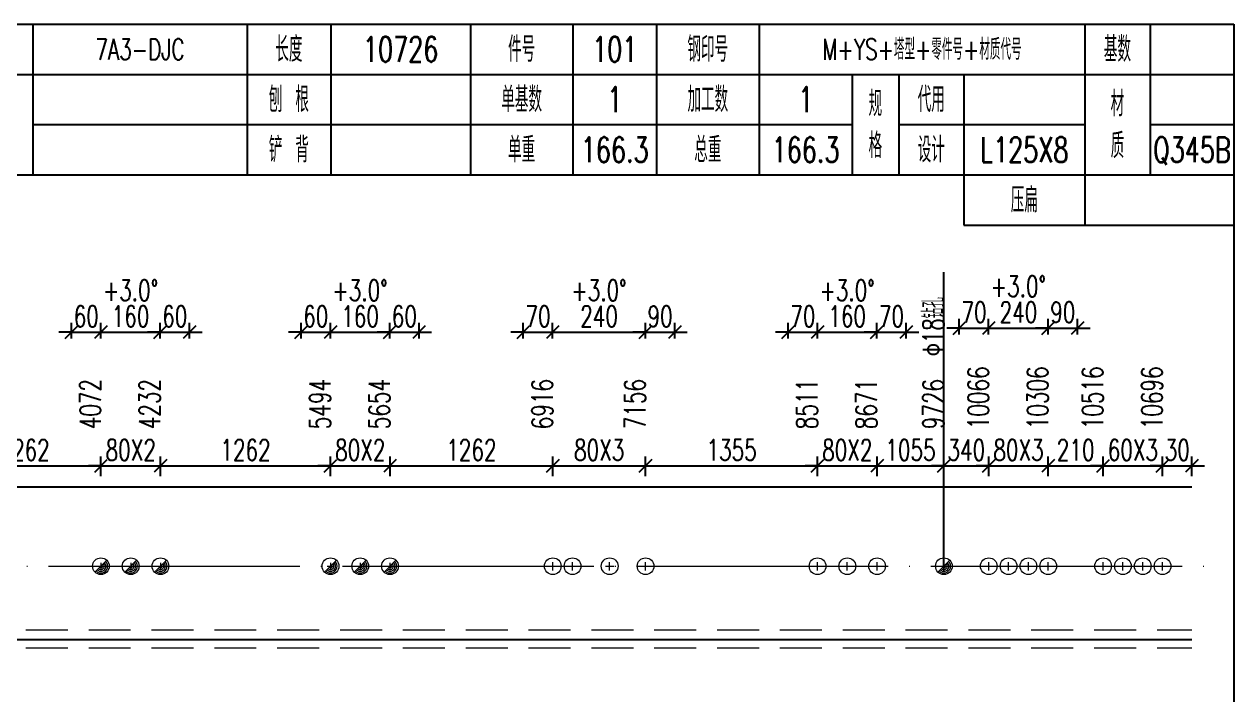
# Model space of a CAD drawing. Header units: millimetres. Extents: x 0 to 40475, y -464 to 165.
# Drawn here: x 105.6 to 250, y 84.9 to 165 of the extents above; entities that cross this region are included whole.
import ezdxf
from ezdxf.enums import TextEntityAlignment as Align

# ---------------------------------------------------------------- set-up
doc = ezdxf.new("R2010")
doc.units = ezdxf.units.MM
doc.header["$LTSCALE"] = 20
doc.header["$PDMODE"] = 1
doc.linetypes.add('DASHDOT2X', pattern=[1.75, 1.5, -0.125, 0, -0.125])
doc.linetypes.add('HIDDEN', pattern=[0.375, 0.25, -0.125])
for name, color, linetype, lineweight in [('1', 7, 'Continuous', 25), ('11', 3, 'Continuous', 13), ('12', 7, 'Continuous', 13), ('2', 1, 'HIDDEN', 13), ('5', 1, 'Continuous', 13), ('7', 2, 'DASHDOT2X', 13)]:
    doc.layers.add(name, color=color, linetype=linetype, lineweight=lineweight)
doc.layers.add('OUTLINE', color=7, linetype='Continuous')
doc.styles.get("Standard").update_dxf_attribs({"font": 'simplex', "width": 0.7, "bigfont": 'gbhzfs.shx'})
doc.styles.add('TITLE_TEXT', font='simplex.shx', dxfattribs={"width": 0.75, "height": 3, "bigfont": 'gbhzfs.shx'})
doc.styles.add('TITLE_TXT', font='simplex.shx', dxfattribs={"width": 0.75, "height": 2.5, "bigfont": 'gbhzfs.shx'})
doc.dimstyles.get("Standard").update_dxf_attribs({"dimtxt": 2.2, "dimasz": 1.5, "dimexe": 1.1, "dimexo": 0, "dimgap": 0.65, "dimtad": 1, "dimzin": 0, "dimdsep": 46, "dimtxsty": 'standard', "dimblk": 'OBLIQUE', "dimblk1": 'OBLIQUE', "dimblk2": 'OBLIQUE', "dimcen": 0.09, "dimadec": 0, "dimazin": 0, "dimtfac": 1, "dimtdec": 1, "dimtix": 1, "dimtmove": 2, "dimatfit": 3, "dimfxl": 0, "dimtolj": 1, "dimtzin": 0, "dimarcsym": 0})

# ---------------------------------------------------------------- blocks, each defined once
blk = doc.blocks.new('JgCard')
for p, q in [((0, 165), (250, 165)), ((106.67, 165), (106.67, 147)), ((132.22, 165), (132.22, 147)), ((142.22, 165), (142.22, 147)), ((158.89, 165), (158.89, 147)), ((171.11, 165), (171.11, 147)), ((181.11, 165), (181.11, 147)), ((193.33, 165), (193.33, 147)), ((232.22, 165), (232.22, 141)), ((240, 165), (240, 147)), ((250, 165), (250, 0)), ((13.33, 159), (250, 159)), ((204.44, 159), (204.44, 147)), ((210, 159), (210, 147)), ((217.78, 159), (217.78, 141)), ((106.67, 153), (204.44, 153)), ((210, 153), (232.22, 153)), ((240, 153), (250, 153)), ((13.33, 147), (250, 147))]:
    blk.add_line(p, q)
blk.add_point((131.67, 91.5))
at = {"layer": 'OUTLINE'}
blk.add_line((217.78, 141), (250, 141), dxfattribs=at)
blk.add_point((245, 156), dxfattribs=at)
at = {"char_height": 3, "attachment_point": 5, "style": 'TITLE_TEXT'}
for s, insert, width in [('长度', (137.22, 162), 10), ('件号', (165, 162), 12.2222), ('钢印号', (187.22, 162), 12.2222), ('基数', (236.11, 162), 7.7778), ('刨 根', (137.22, 156), 10), ('单基数', (165, 156), 12.2222), ('加工数', (187.22, 156), 12.2222), ('代用', (213.89, 156), 7.7778), ('规\\P格', (207.22, 153), 5.5556), ('材\\P质', (236.11, 153), 7.7778), ('铲 背', (137.22, 150), 10), ('单重', (165, 150), 12.2222), ('总重', (187.22, 150), 12.2222), ('设计', (213.89, 150), 7.7778)]:
    blk.add_mtext(s, dxfattribs=dict(at, insert=insert, width=width))
at = {"layer": 'OUTLINE', "insert": (225, 144), "char_height": 3, "width": 14.4444, "attachment_point": 5, "style": 'TITLE_TXT'}
blk.add_mtext('压扁', dxfattribs=at)
blk = doc.blocks.new('M16')
for p, q in [((-0.71, -0.71), (0.71, 0.71)), ((-0.4, 0), (0.4, 0)), ((0, 0.4), (0, -0.4))]:
    blk.add_line(p, q)
blk.add_circle((0, 0), 1)
for radius in [0.8, 0.6, 0.4, 0.2]:
    blk.add_arc((0, 0), radius, 225, 45)
blk = doc.blocks.new('M20')
for p, q in [((-0.5, 0), (0.5, 0)), ((0, -0.5), (0, 0.5))]:
    blk.add_line(p, q)
blk.add_circle((0, 0), 1)
blk = doc.blocks.new('_Oblique')
at = {"color": 0, "linetype": 'ByBlock', "lineweight": -2}
blk.add_line((-0.5, -0.5), (0.5, 0.5), dxfattribs=at)
blk = doc.blocks.new('*D27')
at = {"layer": '11', "color": 0, "lineweight": -2}
for p, q in [((96.55, 111), (96.55, 113.35)), ((114.79, 111), (114.79, 113.35)), ((96.55, 112.25), (114.79, 112.25))]:
    blk.add_line(p, q, dxfattribs=at)
at = {"layer": 'Defpoints', "color": 0}
for p in [(114.79, 112.25), (96.55, 111), (114.79, 111)]:
    blk.add_point(p, dxfattribs=at)
at = {"layer": '11', "color": 0, "lineweight": -2, "xscale": 1.5, "yscale": 1.5, "zscale": 1.5, "rotation": 180}
blk.add_blockref('_Oblique', (96.55, 112.25), dxfattribs=at)
at = {"layer": '11', "color": 0, "lineweight": -2, "xscale": 1.5, "yscale": 1.5, "zscale": 1.5}
blk.add_blockref('_Oblique', (114.79, 112.25), dxfattribs=at)
at = {"layer": '11', "color": 0, "insert": (105.67, 114.15), "char_height": 2.5, "attachment_point": 5}
blk.add_mtext('\\A1;1262', dxfattribs=at)
blk = doc.blocks.new('*D28')
at = {"layer": '11', "color": 0, "lineweight": -2}
for p, q in [((114.79, 111), (114.79, 113.35)), ((121.89, 111), (121.89, 113.35)), ((114.79, 112.25), (113.29, 112.25)), ((114.79, 112.25), (121.89, 112.25)), ((121.89, 112.25), (123.39, 112.25))]:
    blk.add_line(p, q, dxfattribs=at)
at = {"layer": 'Defpoints', "color": 0}
for p in [(121.89, 112.25), (114.79, 111), (121.89, 111)]:
    blk.add_point(p, dxfattribs=at)
at = {"layer": '11', "color": 0, "lineweight": -2, "xscale": 1.5, "yscale": 1.5, "zscale": 1.5}
blk.add_blockref('_Oblique', (114.79, 112.25), dxfattribs=at)
at = {"layer": '11', "color": 0, "lineweight": -2, "xscale": 1.5, "yscale": 1.5, "zscale": 1.5, "rotation": 180}
blk.add_blockref('_Oblique', (121.89, 112.25), dxfattribs=at)
at = {"layer": '11', "color": 0, "insert": (118.34, 114.15), "char_height": 2.5, "attachment_point": 5}
blk.add_mtext('\\A1;80X2', dxfattribs=at)
blk = doc.blocks.new('*D29')
at = {"layer": '11', "color": 0, "lineweight": -2}
for p, q in [((121.89, 111), (121.89, 113.35)), ((142.19, 111), (142.19, 113.35)), ((121.89, 112.25), (142.19, 112.25))]:
    blk.add_line(p, q, dxfattribs=at)
at = {"layer": 'Defpoints', "color": 0}
for p in [(142.19, 112.25), (121.89, 111), (142.19, 111)]:
    blk.add_point(p, dxfattribs=at)
at = {"layer": '11', "color": 0, "lineweight": -2, "xscale": 1.5, "yscale": 1.5, "zscale": 1.5, "rotation": 180}
blk.add_blockref('_Oblique', (121.89, 112.25), dxfattribs=at)
at = {"layer": '11', "color": 0, "lineweight": -2, "xscale": 1.5, "yscale": 1.5, "zscale": 1.5}
blk.add_blockref('_Oblique', (142.19, 112.25), dxfattribs=at)
at = {"layer": '11', "color": 0, "insert": (132.04, 114.15), "char_height": 2.5, "attachment_point": 5}
blk.add_mtext('\\A1;1262', dxfattribs=at)
blk = doc.blocks.new('*D30')
at = {"layer": '11', "color": 0, "lineweight": -2}
for p, q in [((142.19, 111), (142.19, 113.35)), ((149.29, 111), (149.29, 113.35)), ((142.19, 112.25), (140.69, 112.25)), ((142.19, 112.25), (149.29, 112.25)), ((149.29, 112.25), (150.79, 112.25))]:
    blk.add_line(p, q, dxfattribs=at)
at = {"layer": 'Defpoints', "color": 0}
for p in [(149.29, 112.25), (142.19, 111), (149.29, 111)]:
    blk.add_point(p, dxfattribs=at)
at = {"layer": '11', "color": 0, "lineweight": -2, "xscale": 1.5, "yscale": 1.5, "zscale": 1.5}
blk.add_blockref('_Oblique', (142.19, 112.25), dxfattribs=at)
at = {"layer": '11', "color": 0, "lineweight": -2, "xscale": 1.5, "yscale": 1.5, "zscale": 1.5, "rotation": 180}
blk.add_blockref('_Oblique', (149.29, 112.25), dxfattribs=at)
at = {"layer": '11', "color": 0, "insert": (145.74, 114.15), "char_height": 2.5, "attachment_point": 5}
blk.add_mtext('\\A1;80X2', dxfattribs=at)
blk = doc.blocks.new('*D31')
at = {"layer": '11', "color": 0, "lineweight": -2}
for p, q in [((149.29, 111), (149.29, 113.35)), ((168.71, 111), (168.71, 113.35)), ((149.29, 112.25), (168.71, 112.25))]:
    blk.add_line(p, q, dxfattribs=at)
at = {"layer": 'Defpoints', "color": 0}
for p in [(168.71, 112.25), (149.29, 111), (168.71, 111)]:
    blk.add_point(p, dxfattribs=at)
at = {"layer": '11', "color": 0, "lineweight": -2, "xscale": 1.5, "yscale": 1.5, "zscale": 1.5, "rotation": 180}
blk.add_blockref('_Oblique', (149.29, 112.25), dxfattribs=at)
at = {"layer": '11', "color": 0, "lineweight": -2, "xscale": 1.5, "yscale": 1.5, "zscale": 1.5}
blk.add_blockref('_Oblique', (168.71, 112.25), dxfattribs=at)
at = {"layer": '11', "color": 0, "insert": (159, 114.15), "char_height": 2.5, "attachment_point": 5}
blk.add_mtext('\\A1;1262', dxfattribs=at)
blk = doc.blocks.new('*D32')
at = {"layer": '11', "color": 0, "lineweight": -2}
for p, q in [((168.71, 111), (168.71, 113.35)), ((179.79, 111), (179.79, 113.35)), ((168.71, 112.25), (179.79, 112.25))]:
    blk.add_line(p, q, dxfattribs=at)
at = {"layer": 'Defpoints', "color": 0}
for p in [(179.79, 112.25), (168.71, 111), (179.79, 111)]:
    blk.add_point(p, dxfattribs=at)
at = {"layer": '11', "color": 0, "lineweight": -2, "xscale": 1.5, "yscale": 1.5, "zscale": 1.5, "rotation": 180}
blk.add_blockref('_Oblique', (168.71, 112.25), dxfattribs=at)
at = {"layer": '11', "color": 0, "lineweight": -2, "xscale": 1.5, "yscale": 1.5, "zscale": 1.5}
blk.add_blockref('_Oblique', (179.79, 112.25), dxfattribs=at)
at = {"layer": '11', "color": 0, "insert": (174.25, 114.15), "char_height": 2.5, "attachment_point": 5}
blk.add_mtext('\\A1;80X3', dxfattribs=at)
blk = doc.blocks.new('*D33')
at = {"layer": '11', "color": 0, "lineweight": -2}
for p, q in [((179.79, 111), (179.79, 113.35)), ((200.32, 111), (200.32, 113.35)), ((179.79, 112.25), (200.32, 112.25))]:
    blk.add_line(p, q, dxfattribs=at)
at = {"layer": 'Defpoints', "color": 0}
for p in [(200.32, 112.25), (179.79, 111), (200.32, 111)]:
    blk.add_point(p, dxfattribs=at)
at = {"layer": '11', "color": 0, "lineweight": -2, "xscale": 1.5, "yscale": 1.5, "zscale": 1.5, "rotation": 180}
blk.add_blockref('_Oblique', (179.79, 112.25), dxfattribs=at)
at = {"layer": '11', "color": 0, "lineweight": -2, "xscale": 1.5, "yscale": 1.5, "zscale": 1.5}
blk.add_blockref('_Oblique', (200.32, 112.25), dxfattribs=at)
at = {"layer": '11', "color": 0, "insert": (190.06, 114.15), "char_height": 2.5, "attachment_point": 5}
blk.add_mtext('\\A1;1355', dxfattribs=at)
blk = doc.blocks.new('*D34')
at = {"layer": '11', "color": 0, "lineweight": -2}
for p, q in [((200.32, 111), (200.32, 113.35)), ((207.42, 111), (207.42, 113.35)), ((200.32, 112.25), (198.82, 112.25)), ((200.32, 112.25), (207.42, 112.25)), ((207.42, 112.25), (208.92, 112.25))]:
    blk.add_line(p, q, dxfattribs=at)
at = {"layer": 'Defpoints', "color": 0}
for p in [(207.42, 112.25), (200.32, 111), (207.42, 111)]:
    blk.add_point(p, dxfattribs=at)
at = {"layer": '11', "color": 0, "lineweight": -2, "xscale": 1.5, "yscale": 1.5, "zscale": 1.5}
blk.add_blockref('_Oblique', (200.32, 112.25), dxfattribs=at)
at = {"layer": '11', "color": 0, "lineweight": -2, "xscale": 1.5, "yscale": 1.5, "zscale": 1.5, "rotation": 180}
blk.add_blockref('_Oblique', (207.42, 112.25), dxfattribs=at)
at = {"layer": '11', "color": 0, "insert": (203.87, 114.15), "char_height": 2.5, "attachment_point": 5}
blk.add_mtext('\\A1;80X2', dxfattribs=at)
blk = doc.blocks.new('*D35')
at = {"layer": '11', "color": 0, "lineweight": -2}
for p, q in [((207.42, 111), (207.42, 113.35)), ((215.4, 111), (215.4, 113.35)), ((207.42, 112.25), (215.4, 112.25))]:
    blk.add_line(p, q, dxfattribs=at)
at = {"layer": 'Defpoints', "color": 0}
for p in [(215.4, 112.25), (207.42, 111), (215.4, 111)]:
    blk.add_point(p, dxfattribs=at)
at = {"layer": '11', "color": 0, "lineweight": -2, "xscale": 1.5, "yscale": 1.5, "zscale": 1.5, "rotation": 180}
blk.add_blockref('_Oblique', (207.42, 112.25), dxfattribs=at)
at = {"layer": '11', "color": 0, "lineweight": -2, "xscale": 1.5, "yscale": 1.5, "zscale": 1.5}
blk.add_blockref('_Oblique', (215.4, 112.25), dxfattribs=at)
at = {"layer": '11', "color": 0, "insert": (211.41, 114.15), "char_height": 2.5, "attachment_point": 5}
blk.add_mtext('\\A1;1055', dxfattribs=at)
blk = doc.blocks.new('*D36')
at = {"layer": '11', "color": 0, "lineweight": -2}
for p, q in [((215.4, 111), (215.4, 113.35)), ((220.75, 111), (220.75, 113.35)), ((215.4, 112.25), (213.9, 112.25)), ((215.4, 112.25), (220.75, 112.25)), ((220.75, 112.25), (222.25, 112.25))]:
    blk.add_line(p, q, dxfattribs=at)
at = {"layer": 'Defpoints', "color": 0}
for p in [(220.75, 112.25), (215.4, 111), (220.75, 111)]:
    blk.add_point(p, dxfattribs=at)
at = {"layer": '11', "color": 0, "lineweight": -2, "xscale": 1.5, "yscale": 1.5, "zscale": 1.5}
blk.add_blockref('_Oblique', (215.4, 112.25), dxfattribs=at)
at = {"layer": '11', "color": 0, "lineweight": -2, "xscale": 1.5, "yscale": 1.5, "zscale": 1.5, "rotation": 180}
blk.add_blockref('_Oblique', (220.75, 112.25), dxfattribs=at)
at = {"layer": '11', "color": 0, "insert": (218.075, 114.15), "char_height": 2.5, "attachment_point": 5}
blk.add_mtext('\\A1;340', dxfattribs=at)
blk = doc.blocks.new('*D37')
at = {"layer": '11', "color": 0, "lineweight": -2}
for p, q in [((220.75, 111), (220.75, 113.35)), ((227.85, 111), (227.85, 113.35)), ((220.75, 112.25), (219.25, 112.25)), ((220.75, 112.25), (227.85, 112.25)), ((227.85, 112.25), (229.35, 112.25))]:
    blk.add_line(p, q, dxfattribs=at)
at = {"layer": 'Defpoints', "color": 0}
for p in [(227.85, 112.25), (220.75, 111), (227.85, 111)]:
    blk.add_point(p, dxfattribs=at)
at = {"layer": '11', "color": 0, "lineweight": -2, "xscale": 1.5, "yscale": 1.5, "zscale": 1.5}
blk.add_blockref('_Oblique', (220.75, 112.25), dxfattribs=at)
at = {"layer": '11', "color": 0, "lineweight": -2, "xscale": 1.5, "yscale": 1.5, "zscale": 1.5, "rotation": 180}
blk.add_blockref('_Oblique', (227.85, 112.25), dxfattribs=at)
at = {"layer": '11', "color": 0, "insert": (224.3, 114.15), "char_height": 2.5, "attachment_point": 5}
blk.add_mtext('\\A1;80X3', dxfattribs=at)
blk = doc.blocks.new('*D38')
at = {"layer": '11', "color": 0, "lineweight": -2}
for p, q in [((227.85, 111), (227.85, 113.35)), ((234.4, 111), (234.4, 113.35)), ((227.85, 112.25), (234.4, 112.25))]:
    blk.add_line(p, q, dxfattribs=at)
at = {"layer": 'Defpoints', "color": 0}
for p in [(234.4, 112.25), (227.85, 111), (234.4, 111)]:
    blk.add_point(p, dxfattribs=at)
at = {"layer": '11', "color": 0, "lineweight": -2, "xscale": 1.5, "yscale": 1.5, "zscale": 1.5, "rotation": 180}
blk.add_blockref('_Oblique', (227.85, 112.25), dxfattribs=at)
at = {"layer": '11', "color": 0, "lineweight": -2, "xscale": 1.5, "yscale": 1.5, "zscale": 1.5}
blk.add_blockref('_Oblique', (234.4, 112.25), dxfattribs=at)
at = {"layer": '11', "color": 0, "insert": (231.125, 114.15), "char_height": 2.5, "attachment_point": 5}
blk.add_mtext('\\A1;210', dxfattribs=at)
blk = doc.blocks.new('*D39')
at = {"layer": '11', "color": 0, "lineweight": -2}
for p, q in [((234.4, 111), (234.4, 113.35)), ((241.5, 111), (241.5, 113.35)), ((234.4, 112.25), (232.9, 112.25)), ((234.4, 112.25), (241.5, 112.25)), ((241.5, 112.25), (243, 112.25))]:
    blk.add_line(p, q, dxfattribs=at)
at = {"layer": 'Defpoints', "color": 0}
for p in [(241.5, 112.25), (234.4, 111), (241.5, 111)]:
    blk.add_point(p, dxfattribs=at)
at = {"layer": '11', "color": 0, "lineweight": -2, "xscale": 1.5, "yscale": 1.5, "zscale": 1.5}
blk.add_blockref('_Oblique', (234.4, 112.25), dxfattribs=at)
at = {"layer": '11', "color": 0, "lineweight": -2, "xscale": 1.5, "yscale": 1.5, "zscale": 1.5, "rotation": 180}
blk.add_blockref('_Oblique', (241.5, 112.25), dxfattribs=at)
at = {"layer": '11', "color": 0, "insert": (237.95, 114.15), "char_height": 2.5, "attachment_point": 5}
blk.add_mtext('\\A1;60X3', dxfattribs=at)
blk = doc.blocks.new('*D40')
at = {"layer": '11', "color": 0, "lineweight": -2}
for p, q in [((241.5, 111), (241.5, 113.35)), ((245, 111), (245, 113.35)), ((241.5, 112.25), (240, 112.25)), ((241.5, 112.25), (245, 112.25)), ((245, 112.25), (246.5, 112.25))]:
    blk.add_line(p, q, dxfattribs=at)
at = {"layer": 'Defpoints', "color": 0}
for p in [(245, 112.25), (241.5, 111), (245, 111)]:
    blk.add_point(p, dxfattribs=at)
at = {"layer": '11', "color": 0, "lineweight": -2, "xscale": 1.5, "yscale": 1.5, "zscale": 1.5}
blk.add_blockref('_Oblique', (241.5, 112.25), dxfattribs=at)
at = {"layer": '11', "color": 0, "lineweight": -2, "xscale": 1.5, "yscale": 1.5, "zscale": 1.5, "rotation": 180}
blk.add_blockref('_Oblique', (245, 112.25), dxfattribs=at)
at = {"layer": '11', "color": 0, "insert": (243.25, 114.15), "char_height": 2.5, "attachment_point": 5}
blk.add_mtext('\\A1;30', dxfattribs=at)
blk = doc.blocks.new('*D55')
at = {"layer": '1', "color": 0, "lineweight": -2}
for p, q in [((111.28, 127.47), (111.28, 129.32)), ((114.78, 127.47), (114.78, 129.32)), ((111.28, 128.22), (109.78, 128.22)), ((111.28, 128.22), (114.78, 128.22)), ((114.78, 128.22), (116.28, 128.22))]:
    blk.add_line(p, q, dxfattribs=at)
at = {"layer": 'Defpoints', "color": 0}
for p in [(111.28, 127.47), (114.78, 128.22), (114.78, 127.47)]:
    blk.add_point(p, dxfattribs=at)
at = {"layer": '1', "color": 0, "lineweight": -2, "xscale": 1.5, "yscale": 1.5, "zscale": 1.5}
blk.add_blockref('_Oblique', (111.28, 128.22), dxfattribs=at)
at = {"layer": '1', "color": 0, "lineweight": -2, "xscale": 1.5, "yscale": 1.5, "zscale": 1.5, "rotation": 180}
blk.add_blockref('_Oblique', (114.78, 128.22), dxfattribs=at)
at = {"layer": '1', "color": 0, "insert": (113.03, 130.12), "char_height": 2.5, "attachment_point": 5}
blk.add_mtext('\\A1;60', dxfattribs=at)
blk = doc.blocks.new('*D56')
at = {"layer": '1', "color": 0, "lineweight": -2}
for p, q in [((114.78, 127.47), (114.78, 129.32)), ((121.85, 127.47), (121.85, 129.32)), ((114.78, 128.22), (121.85, 128.22))]:
    blk.add_line(p, q, dxfattribs=at)
at = {"layer": 'Defpoints', "color": 0}
for p in [(114.78, 127.47), (121.85, 128.22), (121.85, 127.47)]:
    blk.add_point(p, dxfattribs=at)
at = {"layer": '1', "color": 0, "lineweight": -2, "xscale": 1.5, "yscale": 1.5, "zscale": 1.5, "rotation": 180}
blk.add_blockref('_Oblique', (114.78, 128.22), dxfattribs=at)
at = {"layer": '1', "color": 0, "lineweight": -2, "xscale": 1.5, "yscale": 1.5, "zscale": 1.5}
blk.add_blockref('_Oblique', (121.85, 128.22), dxfattribs=at)
at = {"layer": '1', "color": 0, "insert": (118.32, 130.12), "char_height": 2.5, "attachment_point": 5}
blk.add_mtext('\\A1;160', dxfattribs=at)
blk = doc.blocks.new('*D57')
at = {"layer": '1', "color": 0, "lineweight": -2}
for p, q in [((121.85, 127.47), (121.85, 129.32)), ((125.35, 127.47), (125.35, 129.32)), ((121.85, 128.22), (120.35, 128.22)), ((121.85, 128.22), (125.35, 128.22)), ((125.35, 128.22), (126.85, 128.22))]:
    blk.add_line(p, q, dxfattribs=at)
at = {"layer": 'Defpoints', "color": 0}
for p in [(121.85, 127.47), (125.35, 128.22), (125.35, 127.47)]:
    blk.add_point(p, dxfattribs=at)
at = {"layer": '1', "color": 0, "lineweight": -2, "xscale": 1.5, "yscale": 1.5, "zscale": 1.5}
blk.add_blockref('_Oblique', (121.85, 128.22), dxfattribs=at)
at = {"layer": '1', "color": 0, "lineweight": -2, "xscale": 1.5, "yscale": 1.5, "zscale": 1.5, "rotation": 180}
blk.add_blockref('_Oblique', (125.35, 128.22), dxfattribs=at)
at = {"layer": '1', "color": 0, "insert": (123.6, 130.12), "char_height": 2.5, "attachment_point": 5}
blk.add_mtext('\\A1;60', dxfattribs=at)
blk = doc.blocks.new('*D58')
at = {"layer": '1', "color": 0, "lineweight": -2}
for p, q in [((138.68, 127.47), (138.68, 129.32)), ((142.18, 127.47), (142.18, 129.32)), ((138.68, 128.22), (137.18, 128.22)), ((138.68, 128.22), (142.18, 128.22)), ((142.18, 128.22), (143.68, 128.22))]:
    blk.add_line(p, q, dxfattribs=at)
at = {"layer": 'Defpoints', "color": 0}
for p in [(138.68, 127.47), (142.18, 128.22), (142.18, 127.47)]:
    blk.add_point(p, dxfattribs=at)
at = {"layer": '1', "color": 0, "lineweight": -2, "xscale": 1.5, "yscale": 1.5, "zscale": 1.5}
blk.add_blockref('_Oblique', (138.68, 128.22), dxfattribs=at)
at = {"layer": '1', "color": 0, "lineweight": -2, "xscale": 1.5, "yscale": 1.5, "zscale": 1.5, "rotation": 180}
blk.add_blockref('_Oblique', (142.18, 128.22), dxfattribs=at)
at = {"layer": '1', "color": 0, "insert": (140.43, 130.12), "char_height": 2.5, "attachment_point": 5}
blk.add_mtext('\\A1;60', dxfattribs=at)
blk = doc.blocks.new('*D59')
at = {"layer": '1', "color": 0, "lineweight": -2}
for p, q in [((142.18, 127.47), (142.18, 129.32)), ((149.25, 127.47), (149.25, 129.32)), ((142.18, 128.22), (149.25, 128.22))]:
    blk.add_line(p, q, dxfattribs=at)
at = {"layer": 'Defpoints', "color": 0}
for p in [(142.18, 127.47), (149.25, 128.22), (149.25, 127.47)]:
    blk.add_point(p, dxfattribs=at)
at = {"layer": '1', "color": 0, "lineweight": -2, "xscale": 1.5, "yscale": 1.5, "zscale": 1.5, "rotation": 180}
blk.add_blockref('_Oblique', (142.18, 128.22), dxfattribs=at)
at = {"layer": '1', "color": 0, "lineweight": -2, "xscale": 1.5, "yscale": 1.5, "zscale": 1.5}
blk.add_blockref('_Oblique', (149.25, 128.22), dxfattribs=at)
at = {"layer": '1', "color": 0, "insert": (145.72, 130.12), "char_height": 2.5, "attachment_point": 5}
blk.add_mtext('\\A1;160', dxfattribs=at)
blk = doc.blocks.new('*D60')
at = {"layer": '1', "color": 0, "lineweight": -2}
for p, q in [((149.25, 127.47), (149.25, 129.32)), ((152.75, 127.47), (152.75, 129.32)), ((149.25, 128.22), (147.75, 128.22)), ((149.25, 128.22), (152.75, 128.22)), ((152.75, 128.22), (154.25, 128.22))]:
    blk.add_line(p, q, dxfattribs=at)
at = {"layer": 'Defpoints', "color": 0}
for p in [(149.25, 127.47), (152.75, 128.22), (152.75, 127.47)]:
    blk.add_point(p, dxfattribs=at)
at = {"layer": '1', "color": 0, "lineweight": -2, "xscale": 1.5, "yscale": 1.5, "zscale": 1.5}
blk.add_blockref('_Oblique', (149.25, 128.22), dxfattribs=at)
at = {"layer": '1', "color": 0, "lineweight": -2, "xscale": 1.5, "yscale": 1.5, "zscale": 1.5, "rotation": 180}
blk.add_blockref('_Oblique', (152.75, 128.22), dxfattribs=at)
at = {"layer": '1', "color": 0, "insert": (151, 130.12), "char_height": 2.5, "attachment_point": 5}
blk.add_mtext('\\A1;60', dxfattribs=at)
blk = doc.blocks.new('*D61')
at = {"layer": '1', "color": 0, "lineweight": -2}
for p, q in [((165.2, 127.47), (165.2, 129.32)), ((168.7, 127.47), (168.7, 129.32)), ((165.2, 128.22), (163.7, 128.22)), ((165.2, 128.22), (168.7, 128.22)), ((168.7, 128.22), (170.2, 128.22))]:
    blk.add_line(p, q, dxfattribs=at)
at = {"layer": 'Defpoints', "color": 0}
for p in [(165.2, 127.47), (168.7, 128.22), (168.7, 127.47)]:
    blk.add_point(p, dxfattribs=at)
at = {"layer": '1', "color": 0, "lineweight": -2, "xscale": 1.5, "yscale": 1.5, "zscale": 1.5}
blk.add_blockref('_Oblique', (165.2, 128.22), dxfattribs=at)
at = {"layer": '1', "color": 0, "lineweight": -2, "xscale": 1.5, "yscale": 1.5, "zscale": 1.5, "rotation": 180}
blk.add_blockref('_Oblique', (168.7, 128.22), dxfattribs=at)
at = {"layer": '1', "color": 0, "insert": (166.95, 130.12), "char_height": 2.5, "attachment_point": 5}
blk.add_mtext('\\A1;70', dxfattribs=at)
blk = doc.blocks.new('*D62')
at = {"layer": '1', "color": 0, "lineweight": -2}
for p, q in [((168.7, 127.47), (168.7, 129.32)), ((179.77, 127.47), (179.77, 129.32)), ((168.7, 128.22), (179.77, 128.22))]:
    blk.add_line(p, q, dxfattribs=at)
at = {"layer": 'Defpoints', "color": 0}
for p in [(168.7, 127.47), (179.77, 128.22), (179.77, 127.47)]:
    blk.add_point(p, dxfattribs=at)
at = {"layer": '1', "color": 0, "lineweight": -2, "xscale": 1.5, "yscale": 1.5, "zscale": 1.5, "rotation": 180}
blk.add_blockref('_Oblique', (168.7, 128.22), dxfattribs=at)
at = {"layer": '1', "color": 0, "lineweight": -2, "xscale": 1.5, "yscale": 1.5, "zscale": 1.5}
blk.add_blockref('_Oblique', (179.77, 128.22), dxfattribs=at)
at = {"layer": '1', "color": 0, "insert": (174.24, 130.12), "char_height": 2.5, "attachment_point": 5}
blk.add_mtext('\\A1;240', dxfattribs=at)
blk = doc.blocks.new('*D63')
at = {"layer": '1', "color": 0, "lineweight": -2}
for p, q in [((179.77, 127.47), (179.77, 129.32)), ((183.27, 127.47), (183.27, 129.32)), ((179.77, 128.22), (178.27, 128.22)), ((179.77, 128.22), (183.27, 128.22)), ((183.27, 128.22), (184.77, 128.22))]:
    blk.add_line(p, q, dxfattribs=at)
at = {"layer": 'Defpoints', "color": 0}
for p in [(179.77, 127.47), (183.27, 128.22), (183.27, 127.47)]:
    blk.add_point(p, dxfattribs=at)
at = {"layer": '1', "color": 0, "lineweight": -2, "xscale": 1.5, "yscale": 1.5, "zscale": 1.5}
blk.add_blockref('_Oblique', (179.77, 128.22), dxfattribs=at)
at = {"layer": '1', "color": 0, "lineweight": -2, "xscale": 1.5, "yscale": 1.5, "zscale": 1.5, "rotation": 180}
blk.add_blockref('_Oblique', (183.27, 128.22), dxfattribs=at)
at = {"layer": '1', "color": 0, "insert": (181.52, 130.12), "char_height": 2.5, "attachment_point": 5}
blk.add_mtext('\\A1;90', dxfattribs=at)
blk = doc.blocks.new('*D64')
at = {"layer": '1', "color": 0, "lineweight": -2}
for p, q in [((196.81, 127.47), (196.81, 129.32)), ((200.31, 127.47), (200.31, 129.32)), ((196.81, 128.22), (195.31, 128.22)), ((196.81, 128.22), (200.31, 128.22)), ((200.31, 128.22), (201.81, 128.22))]:
    blk.add_line(p, q, dxfattribs=at)
at = {"layer": 'Defpoints', "color": 0}
for p in [(196.81, 127.47), (200.31, 128.22), (200.31, 127.47)]:
    blk.add_point(p, dxfattribs=at)
at = {"layer": '1', "color": 0, "lineweight": -2, "xscale": 1.5, "yscale": 1.5, "zscale": 1.5}
blk.add_blockref('_Oblique', (196.81, 128.22), dxfattribs=at)
at = {"layer": '1', "color": 0, "lineweight": -2, "xscale": 1.5, "yscale": 1.5, "zscale": 1.5, "rotation": 180}
blk.add_blockref('_Oblique', (200.31, 128.22), dxfattribs=at)
at = {"layer": '1', "color": 0, "insert": (198.56, 130.12), "char_height": 2.5, "attachment_point": 5}
blk.add_mtext('\\A1;70', dxfattribs=at)
blk = doc.blocks.new('*D65')
at = {"layer": '1', "color": 0, "lineweight": -2}
for p, q in [((200.31, 127.47), (200.31, 129.32)), ((207.39, 127.47), (207.39, 129.32)), ((200.31, 128.22), (207.39, 128.22))]:
    blk.add_line(p, q, dxfattribs=at)
at = {"layer": 'Defpoints', "color": 0}
for p in [(200.31, 127.47), (207.39, 128.22), (207.39, 127.47)]:
    blk.add_point(p, dxfattribs=at)
at = {"layer": '1', "color": 0, "lineweight": -2, "xscale": 1.5, "yscale": 1.5, "zscale": 1.5, "rotation": 180}
blk.add_blockref('_Oblique', (200.31, 128.22), dxfattribs=at)
at = {"layer": '1', "color": 0, "lineweight": -2, "xscale": 1.5, "yscale": 1.5, "zscale": 1.5}
blk.add_blockref('_Oblique', (207.39, 128.22), dxfattribs=at)
at = {"layer": '1', "color": 0, "insert": (203.85, 130.12), "char_height": 2.5, "attachment_point": 5}
blk.add_mtext('\\A1;160', dxfattribs=at)
blk = doc.blocks.new('*D66')
at = {"layer": '1', "color": 0, "lineweight": -2}
for p, q in [((207.39, 127.47), (207.39, 129.32)), ((210.89, 127.47), (210.89, 129.32)), ((207.39, 128.22), (205.89, 128.22)), ((207.39, 128.22), (210.89, 128.22)), ((210.89, 128.22), (212.39, 128.22))]:
    blk.add_line(p, q, dxfattribs=at)
at = {"layer": 'Defpoints', "color": 0}
for p in [(207.39, 127.47), (210.89, 128.22), (210.89, 127.47)]:
    blk.add_point(p, dxfattribs=at)
at = {"layer": '1', "color": 0, "lineweight": -2, "xscale": 1.5, "yscale": 1.5, "zscale": 1.5}
blk.add_blockref('_Oblique', (207.39, 128.22), dxfattribs=at)
at = {"layer": '1', "color": 0, "lineweight": -2, "xscale": 1.5, "yscale": 1.5, "zscale": 1.5, "rotation": 180}
blk.add_blockref('_Oblique', (210.89, 128.22), dxfattribs=at)
at = {"layer": '1', "color": 0, "insert": (209.14, 130.12), "char_height": 2.5, "attachment_point": 5}
blk.add_mtext('\\A1;70', dxfattribs=at)
blk = doc.blocks.new('*D67')
at = {"layer": '1', "color": 0, "lineweight": -2}
for p, q in [((217.24, 128.7), (215.74, 128.7)), ((217.24, 127.95), (217.24, 129.8)), ((217.24, 128.7), (220.74, 128.7)), ((220.74, 127.95), (220.74, 129.8)), ((220.74, 128.7), (222.24, 128.7))]:
    blk.add_line(p, q, dxfattribs=at)
at = {"layer": 'Defpoints', "color": 0}
for p in [(220.74, 128.7), (217.24, 127.95), (220.74, 127.95)]:
    blk.add_point(p, dxfattribs=at)
at = {"layer": '1', "color": 0, "lineweight": -2, "xscale": 1.5, "yscale": 1.5, "zscale": 1.5}
blk.add_blockref('_Oblique', (217.24, 128.7), dxfattribs=at)
at = {"layer": '1', "color": 0, "lineweight": -2, "xscale": 1.5, "yscale": 1.5, "zscale": 1.5, "rotation": 180}
blk.add_blockref('_Oblique', (220.74, 128.7), dxfattribs=at)
at = {"layer": '1', "color": 0, "insert": (218.99, 130.6), "char_height": 2.5, "attachment_point": 5}
blk.add_mtext('\\A1;70', dxfattribs=at)
blk = doc.blocks.new('*D68')
at = {"layer": '1', "color": 0, "lineweight": -2}
for p, q in [((220.74, 127.95), (220.74, 129.8)), ((220.74, 128.7), (227.84, 128.7)), ((227.84, 127.95), (227.84, 129.8))]:
    blk.add_line(p, q, dxfattribs=at)
at = {"layer": 'Defpoints', "color": 0}
for p in [(227.84, 128.7), (220.74, 127.95), (227.84, 127.95)]:
    blk.add_point(p, dxfattribs=at)
at = {"layer": '1', "color": 0, "lineweight": -2, "xscale": 1.5, "yscale": 1.5, "zscale": 1.5, "rotation": 180}
blk.add_blockref('_Oblique', (220.74, 128.7), dxfattribs=at)
at = {"layer": '1', "color": 0, "lineweight": -2, "xscale": 1.5, "yscale": 1.5, "zscale": 1.5}
blk.add_blockref('_Oblique', (227.84, 128.7), dxfattribs=at)
at = {"layer": '1', "color": 0, "insert": (224.29, 130.6), "char_height": 2.5, "attachment_point": 5}
blk.add_mtext('\\A1;240', dxfattribs=at)
blk = doc.blocks.new('*D69')
at = {"layer": '1', "color": 0, "lineweight": -2}
for p, q in [((227.84, 128.7), (226.34, 128.7)), ((227.84, 127.95), (227.84, 129.8)), ((227.84, 128.7), (231.34, 128.7)), ((231.34, 127.95), (231.34, 129.8)), ((231.34, 128.7), (232.84, 128.7))]:
    blk.add_line(p, q, dxfattribs=at)
at = {"layer": 'Defpoints', "color": 0}
for p in [(231.34, 128.7), (227.84, 127.95), (231.34, 127.95)]:
    blk.add_point(p, dxfattribs=at)
at = {"layer": '1', "color": 0, "lineweight": -2, "xscale": 1.5, "yscale": 1.5, "zscale": 1.5}
blk.add_blockref('_Oblique', (227.84, 128.7), dxfattribs=at)
at = {"layer": '1', "color": 0, "lineweight": -2, "xscale": 1.5, "yscale": 1.5, "zscale": 1.5, "rotation": 180}
blk.add_blockref('_Oblique', (231.34, 128.7), dxfattribs=at)
at = {"layer": '1', "color": 0, "insert": (229.59, 130.6), "char_height": 2.5, "attachment_point": 5}
blk.add_mtext('\\A1;90', dxfattribs=at)

msp = doc.modelspace()

# ---------------------------------------------------------------- linework, layer by layer
at = {"layer": '1'}
for p, q in [((215.4, 100.26), (215.4, 135.375)), ((38.333, 109.75), (245, 109.75)), ((38.333, 91.5), (245, 91.5))]:
    msp.add_line(p, q, dxfattribs=at)
at = {"layer": '2'}
for p, q in [((38.333, 92.668), (245, 92.668)), ((38.333, 90.5), (245, 90.5))]:
    msp.add_line(p, q, dxfattribs=at)
at = {"layer": '5'}
for p, q in [((214.9, 100.26), (215.9, 100.26)), ((215.4, 99.76), (215.4, 100.76))]:
    msp.add_line(p, q, dxfattribs=at)
msp.add_circle((215.4, 100.26), 1, dxfattribs=at)
at = {"layer": '7'}
msp.add_line((38.333, 100.26), (246.5, 100.26), dxfattribs=at)

# ---------------------------------------------------------------- block references
at = {"layer": '1'}
msp.add_blockref('JgCard', (0, 0), dxfattribs=at)
at = {"layer": '5'}
for name, p in [('M16', (114.787, 100.26)), ('M16', (118.337, 100.26)), ('M16', (121.887, 100.26)), ('M16', (142.187, 100.26)), ('M16', (145.737, 100.26)), ('M16', (149.287, 100.26)), ('M20', (168.712, 100.26)), ('M20', (171.078, 100.26)), ('M20', (175.504, 100.26)), ('M20', (179.794, 100.26)), ('M20', (200.32, 100.26)), ('M20', (203.87, 100.26)), ('M20', (207.42, 100.26)), ('M16', (215.4, 100.26)), ('M20', (220.75, 100.26)), ('M20', (223.117, 100.26)), ('M20', (225.483, 100.26)), ('M20', (227.85, 100.26)), ('M20', (234.4, 100.26)), ('M20', (236.767, 100.26)), ('M20', (239.133, 100.26)), ('M20', (241.5, 100.26))]:
    msp.add_blockref(name, p, dxfattribs=at)

# ---------------------------------------------------------------- texts
at = {"layer": '1', "width": 0.7}
for s, height, p in [('7A3-DJC', 2.5, (119.444, 162)), ('10726', 3, (150.556, 162)), ('101', 3, (176.111, 162)), ('M+YS+塔型+零件号+材质代号', 2.5, (212.778, 162)), ('1', 3, (176.111, 156)), ('1', 3, (198.889, 156)), ('166.3', 3, (176.111, 150)), ('166.3', 3, (198.889, 150)), ('L125X8', 3, (225, 150)), ('Q345B', 3, (245, 150))]:
    msp.add_text(s, height=height, dxfattribs=at).set_placement(p, align=Align.MIDDLE_CENTER)
for p in [(118.317, 134.469), (145.717, 134.469), (174.239, 134.469), (203.851, 134.469), (224.293, 134.945)]:
    msp.add_text('+3.0°', height=2.5, dxfattribs=at).set_placement(p, align=Align.TOP_CENTER)
for s, p in [('10066', (220.743, 116.625)), ('10306', (227.843, 116.625)), ('10516', (234.391, 116.625)), ('10696', (241.491, 116.625)), ('4072', (114.78, 116.625)), ('4232', (121.855, 116.625)), ('5494', (142.179, 116.625)), ('5654', (149.255, 116.625)), ('6916', (168.705, 116.625)), ('7156', (179.773, 116.625)), ('8511', (200.313, 116.625)), ('8671', (207.388, 116.625)), ('9726', (215.396, 116.625))]:
    msp.add_text(s, height=2.5, rotation=90, dxfattribs=at).set_placement(p)
at = {"layer": '12', "width": 0.7}
msp.add_text('Φ18钻孔', height=2.5, rotation=90, dxfattribs=at).set_placement((215.4, 125.375))

# ---------------------------------------------------------------- dimensions: what is measured, and where the dimension line sits
at = {"layer": '1'}
for base, p1, p2, text, picture, middle in [((114.78, 128.219), (111.28, 127.469), (114.78, 127.469), '60', '*D55', (113.03, 130.119)), ((121.855, 128.219), (114.78, 127.469), (121.855, 127.469), '160', '*D56', (118.317, 130.119)), ((125.355, 128.219), (121.855, 127.469), (125.355, 127.469), '60', '*D57', (123.605, 130.119)), ((142.179, 128.219), (138.679, 127.469), (142.179, 127.469), '60', '*D58', (140.429, 130.119)), ((149.255, 128.219), (142.179, 127.469), (149.255, 127.469), '160', '*D59', (145.717, 130.119)), ((152.755, 128.219), (149.255, 127.469), (152.755, 127.469), '60', '*D60', (151.005, 130.119)), ((168.705, 128.219), (165.205, 127.469), (168.705, 127.469), '70', '*D61', (166.955, 130.119)), ((179.773, 128.219), (168.705, 127.469), (179.773, 127.469), '240', '*D62', (174.239, 130.119)), ((183.273, 128.219), (179.773, 127.469), (183.273, 127.469), '90', '*D63', (181.523, 130.119)), ((200.313, 128.219), (196.813, 127.469), (200.313, 127.469), '70', '*D64', (198.563, 130.119)), ((207.388, 128.219), (200.313, 127.469), (207.388, 127.469), '160', '*D65', (203.851, 130.119)), ((210.888, 128.219), (207.388, 127.469), (210.888, 127.469), '70', '*D66', (209.138, 130.119)), ((220.743, 128.695), (217.243, 127.945), (220.743, 127.945), '70', '*D67', (218.993, 130.595)), ((227.843, 128.695), (220.743, 127.945), (227.843, 127.945), '240', '*D68', (224.293, 130.595)), ((231.343, 128.695), (227.843, 127.945), (231.343, 127.945), '90', '*D69', (229.593, 130.595))]:
    dim = msp.add_linear_dim(base=base, p1=p1, p2=p2, text=text, dimstyle='standard', override={"dimtxt": 2.5}, dxfattribs=at)
    dim.commit()
    dim.dimension.update_dxf_attribs({"geometry": picture, "text_midpoint": middle})
at = {"layer": '11'}
for base, p1, p2, text, picture, middle in [((114.787, 112.25), (96.545, 111), (114.787, 111), '1262', '*D27', (105.666, 114.15)), ((121.887, 112.25), (114.787, 111), (121.887, 111), '80X2', '*D28', (118.337, 114.15)), ((142.187, 112.25), (121.887, 111), (142.187, 111), '1262', '*D29', (132.037, 114.15)), ((149.287, 112.25), (142.187, 111), (149.287, 111), '80X2', '*D30', (145.737, 114.15)), ((168.712, 112.25), (149.287, 111), (168.712, 111), '1262', '*D31', (158.999, 114.15)), ((179.794, 112.25), (168.712, 111), (179.794, 111), '80X3', '*D32', (174.253, 114.15)), ((200.32, 112.25), (179.794, 111), (200.32, 111), '1355', '*D33', (190.057, 114.15)), ((207.42, 112.25), (200.32, 111), (207.42, 111), '80X2', '*D34', (203.87, 114.15)), ((215.4, 112.25), (207.42, 111), (215.4, 111), '1055', '*D35', (211.41, 114.15)), ((220.75, 112.25), (215.4, 111), (220.75, 111), '340', '*D36', (218.075, 114.15)), ((227.85, 112.25), (220.75, 111), (227.85, 111), '80X3', '*D37', (224.3, 114.15)), ((234.4, 112.25), (227.85, 111), (234.4, 111), '210', '*D38', (231.125, 114.15)), ((241.5, 112.25), (234.4, 111), (241.5, 111), '60X3', '*D39', (237.95, 114.15)), ((245, 112.25), (241.5, 111), (245, 111), '30', '*D40', (243.25, 114.15))]:
    dim = msp.add_linear_dim(base=base, p1=p1, p2=p2, text=text, dimstyle='standard', override={"dimtxt": 2.5}, dxfattribs=at)
    dim.commit()
    dim.dimension.update_dxf_attribs({"geometry": picture, "text_midpoint": middle})

doc.saveas('drawing.dxf')
